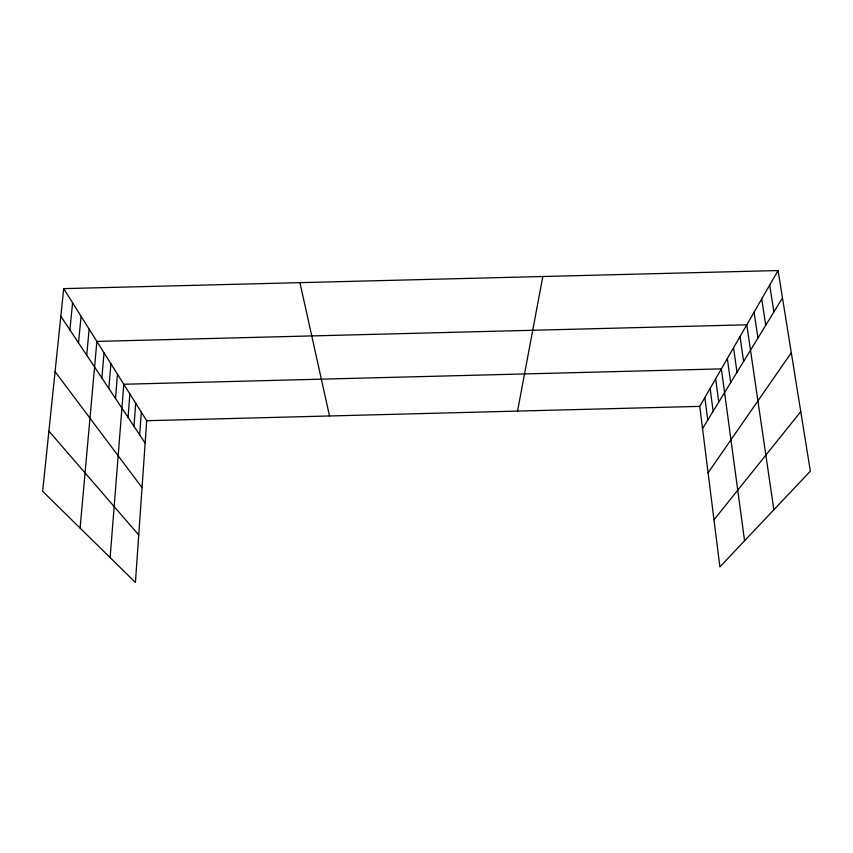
<?xml version="1.0" encoding="UTF-8"?>
<svg xmlns="http://www.w3.org/2000/svg" width="853" height="853" viewBox="0 0 853 853"><rect width="100%" height="100%" fill="white"/><g stroke="black" fill="none" stroke-linecap="round" stroke-linejoin="round"><path stroke-width="1.28" d="M63.698 288.634L146.716 420.71L135.424 582.45L42.65 491.296L63.698 288.634L778.075 270.55L810.35 471.176L719.889 566.893L699.759 406.369L778.075 270.55M139.679 434.849L141.321 412.116M133.996 426.297L135.702 403.192M128.078 417.405L129.869 393.905M110.133 557.606L123.802 384.255L721.382 368.869L744.573 540.781M115.507 398.511L117.49 374.211M108.832 388.456L110.911 363.741M101.859 377.975L104.045 352.811M80.097 528.092L96.879 341.413L746.791 324.801L773.852 509.795M86.729 355.221L89.16 329.141M78.508 342.863L81.078 316.271M69.882 329.898L72.601 302.794M517.547 411.093L542.828 276.5M702.541 428.59L782.478 297.91M708.086 472.797L791.296 352.747M713.982 519.797L800.764 411.615M146.716 420.71L699.759 406.369M48.898 431.117L138.74 534.991M55.072 371.663L142.046 487.628M60.83 316.271L145.159 443.091M299.936 282.652L329.514 415.965M769.683 285.094L773.895 311.942M761.697 298.955L765.727 325.292M754.073 312.177L757.933 338.033M740.031 336.53L743.603 361.469M733.548 347.757L736.992 372.271M727.342 358.527L730.658 382.624M715.656 378.796L718.738 402.104M710.154 388.35L713.129 411.274M704.855 397.53L707.734 420.102"/></g></svg>
